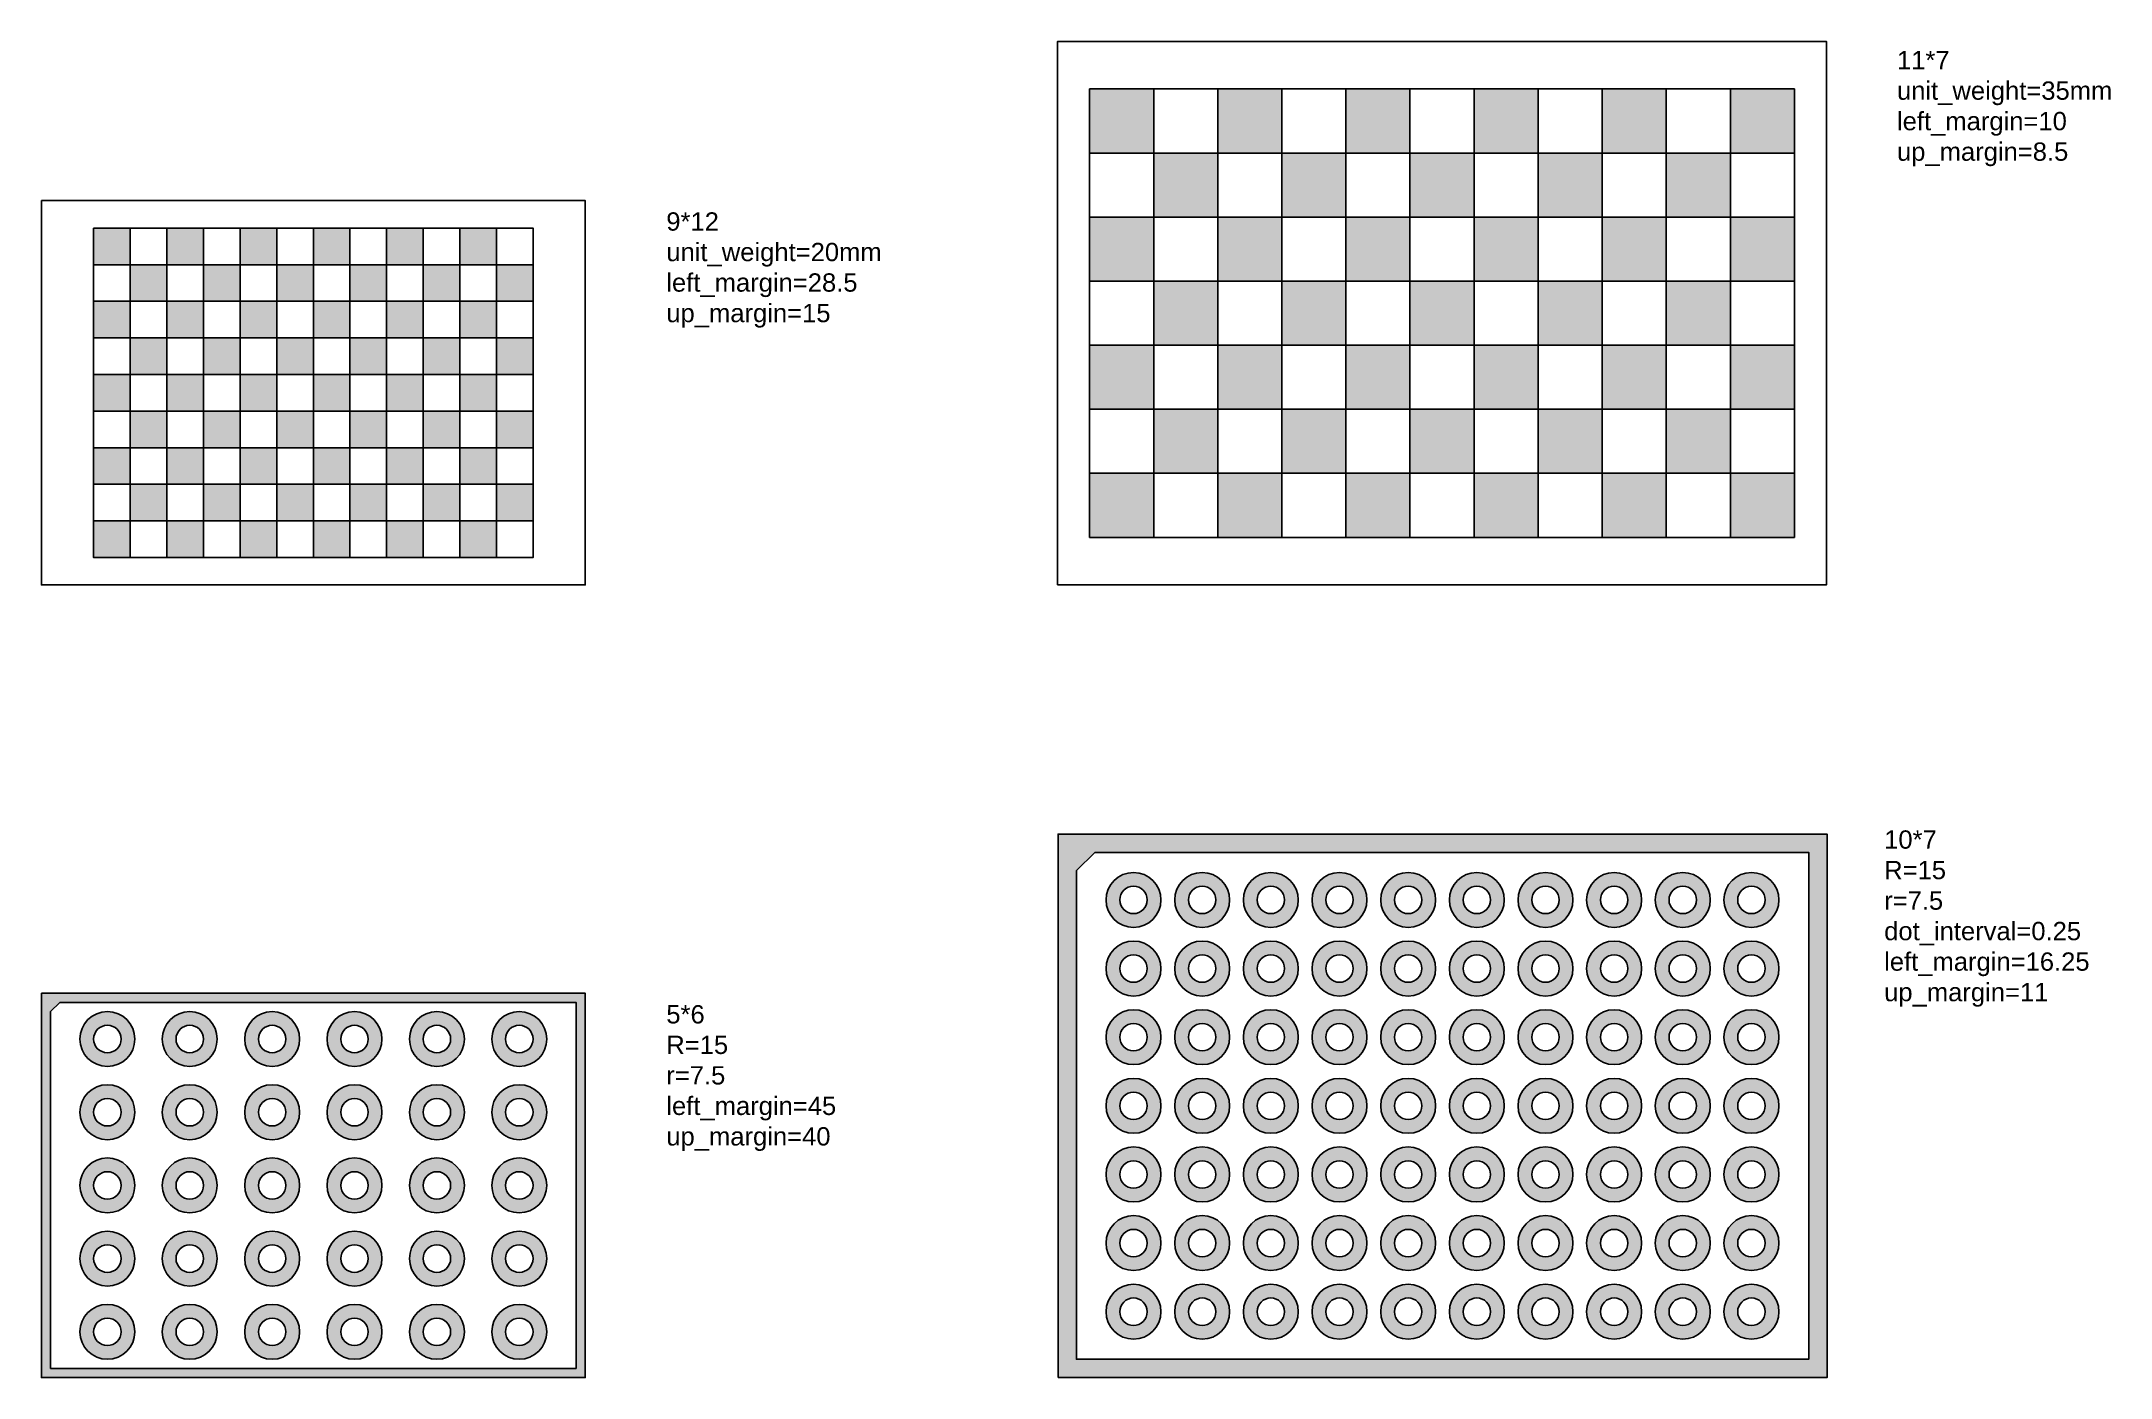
# Model space of a CAD drawing. Header units: millimetres. Extents: x 3331 to 4461, y 1170 to 1901.
import ezdxf

# ---------------------------------------------------------------- set-up
doc = ezdxf.new("R2010")
doc.units = ezdxf.units.MM
doc.layers.add('粗实线', color=7, linetype='Continuous', lineweight=50)
doc.styles.get("Standard").update_dxf_attribs({"font": 'arial.ttf'})

# ---------------------------------------------------------------- blocks, each defined once
blk = doc.blocks.new('*U2')
blk.add_lwpolyline([(-10, 10), (10, 10), (10, -10), (-10, -10)], close=True)
blk = doc.blocks.new('*U3')
at = {"color": 0, "linetype": 'ByBlock', "lineweight": -2, "transparency": 16777216}
for p in [(0, 160), (20, 160), (40, 160), (60, 160), (80, 160), (100, 160), (120, 160), (140, 160), (160, 160), (180, 160), (200, 160), (220, 160), (0, 140), (20, 140), (40, 140), (60, 140), (80, 140), (100, 140), (120, 140), (140, 140), (160, 140), (180, 140), (200, 140), (220, 140), (0, 120), (20, 120), (40, 120), (60, 120), (80, 120), (100, 120), (120, 120), (140, 120), (160, 120), (180, 120), (200, 120), (220, 120), (0, 100), (20, 100), (40, 100), (60, 100), (80, 100), (100, 100), (120, 100), (140, 100), (160, 100), (180, 100), (200, 100), (220, 100), (0, 80), (20, 80), (40, 80), (60, 80), (80, 80), (100, 80), (120, 80), (140, 80), (160, 80), (180, 80), (200, 80), (220, 80), (0, 60), (20, 60), (40, 60), (60, 60), (80, 60), (100, 60), (120, 60), (140, 60), (160, 60), (180, 60), (200, 60), (220, 60), (0, 40), (20, 40), (40, 40), (60, 40), (80, 40), (100, 40), (120, 40), (140, 40), (160, 40), (180, 40), (200, 40), (220, 40), (0, 20), (20, 20), (40, 20), (60, 20), (80, 20), (100, 20), (120, 20), (140, 20), (160, 20), (180, 20), (200, 20), (220, 20), (0, 0), (20, 0), (40, 0), (60, 0), (80, 0), (100, 0), (120, 0), (140, 0), (160, 0), (180, 0), (200, 0), (220, 0)]:
    blk.add_blockref('*U2', p, dxfattribs=at)
blk = doc.blocks.new('*U4')
for radius in [15, 7.5]:
    blk.add_circle((0, 0), radius)
blk = doc.blocks.new('*U5')
at = {"color": 0, "linetype": 'ByBlock', "lineweight": -2, "transparency": 16777216}
for p in [(0, 0), (45, 0), (90, 0), (135, 0), (180, 0), (225, 0), (0, -40), (45, -40), (90, -40), (135, -40), (180, -40), (225, -40), (0, -80), (45, -80), (90, -80), (135, -80), (180, -80), (225, -80), (0, -120), (45, -120), (90, -120), (135, -120), (180, -120), (225, -120), (0, -160), (45, -160), (90, -160), (135, -160), (180, -160), (225, -160)]:
    blk.add_blockref('*U4', p, dxfattribs=at)
blk = doc.blocks.new('*U25')
for radius in [15, 7.5]:
    blk.add_circle((0, 0), radius)
blk = doc.blocks.new('*U26')
at = {"color": 0, "linetype": 'ByBlock', "lineweight": -2, "transparency": 16777216}
for p in [(0, 0), (37.5, 0), (75, 0), (112.5, 0), (150, 0), (187.5, 0), (225, 0), (262.5, 0), (300, 0), (337.5, 0), (0, -37.5), (37.5, -37.5), (75, -37.5), (112.5, -37.5), (150, -37.5), (187.5, -37.5), (225, -37.5), (262.5, -37.5), (300, -37.5), (337.5, -37.5), (0, -75), (37.5, -75), (75, -75), (112.5, -75), (150, -75), (187.5, -75), (225, -75), (262.5, -75), (300, -75), (337.5, -75), (0, -112.5), (37.5, -112.5), (75, -112.5), (112.5, -112.5), (150, -112.5), (187.5, -112.5), (225, -112.5), (262.5, -112.5), (300, -112.5), (337.5, -112.5), (0, -150), (37.5, -150), (75, -150), (112.5, -150), (150, -150), (187.5, -150), (225, -150), (262.5, -150), (300, -150), (337.5, -150), (0, -187.5), (37.5, -187.5), (75, -187.5), (112.5, -187.5), (150, -187.5), (187.5, -187.5), (225, -187.5), (262.5, -187.5), (300, -187.5), (337.5, -187.5), (0, -225), (37.5, -225), (75, -225), (112.5, -225), (150, -225), (187.5, -225), (225, -225), (262.5, -225), (300, -225), (337.5, -225)]:
    blk.add_blockref('*U25', p, dxfattribs=at)
blk = doc.blocks.new('*U36')
blk.add_lwpolyline([(-17.5, 17.5), (17.5, 17.5), (17.5, -17.5), (-17.5, -17.5)], close=True)
blk = doc.blocks.new('*U37')
at = {"color": 0, "linetype": 'ByBlock', "lineweight": -2, "transparency": 16777216}
for p in [(0, 210), (35, 210), (70, 210), (105, 210), (140, 210), (175, 210), (210, 210), (245, 210), (280, 210), (315, 210), (350, 210), (0, 175), (35, 175), (70, 175), (105, 175), (140, 175), (175, 175), (210, 175), (245, 175), (280, 175), (315, 175), (350, 175), (0, 140), (35, 140), (70, 140), (105, 140), (140, 140), (175, 140), (210, 140), (245, 140), (280, 140), (315, 140), (350, 140), (0, 105), (35, 105), (70, 105), (105, 105), (140, 105), (175, 105), (210, 105), (245, 105), (280, 105), (315, 105), (350, 105), (0, 70), (35, 70), (70, 70), (105, 70), (140, 70), (175, 70), (210, 70), (245, 70), (280, 70), (315, 70), (350, 70), (0, 35), (35, 35), (70, 35), (105, 35), (140, 35), (175, 35), (210, 35), (245, 35), (280, 35), (315, 35), (350, 35), (0, 0), (35, 0), (70, 0), (105, 0), (140, 0), (175, 0), (210, 0), (245, 0), (280, 0), (315, 0), (350, 0)]:
    blk.add_blockref('*U36', p, dxfattribs=at)

msp = doc.modelspace()

# ---------------------------------------------------------------- hatches: boundary and pattern name
h = msp.add_hatch(color=256)
h.dxf.hatch_style = 1
h.paths.add_polyline_path([(3938.5, 1874.5), (3903.5, 1874.5), (3903.5, 1839.5), (3938.5, 1839.5)])
h.paths.add_polyline_path([(3938.5, 1804.5), (3903.5, 1804.5), (3903.5, 1769.5), (3938.5, 1769.5)])
h.paths.add_polyline_path([(3938.5, 1734.5), (3903.5, 1734.5), (3903.5, 1699.5), (3938.5, 1699.5)])
h.paths.add_polyline_path([(3938.5, 1664.5), (3903.5, 1664.5), (3903.5, 1629.5), (3938.5, 1629.5)])
h.paths.add_polyline_path([(3973.5, 1699.5), (3938.5, 1699.5), (3938.5, 1664.5), (3973.5, 1664.5)])
h.paths.add_polyline_path([(3973.5, 1769.5), (3938.5, 1769.5), (3938.5, 1734.5), (3973.5, 1734.5)])
h.paths.add_polyline_path([(3973.5, 1839.5), (3938.5, 1839.5), (3938.5, 1804.5), (3973.5, 1804.5)])
h.paths.add_polyline_path([(4008.5, 1874.5), (3973.5, 1874.5), (3973.5, 1839.5), (4008.5, 1839.5)])
h.paths.add_polyline_path([(4008.5, 1804.5), (3973.5, 1804.5), (3973.5, 1769.5), (4008.5, 1769.5)])
h.paths.add_polyline_path([(4008.5, 1734.5), (3973.5, 1734.5), (3973.5, 1699.5), (4008.5, 1699.5)])
h.paths.add_polyline_path([(4008.5, 1664.5), (3973.5, 1664.5), (3973.5, 1629.5), (4008.5, 1629.5)])
h.paths.add_polyline_path([(4043.5, 1699.5), (4008.5, 1699.5), (4008.5, 1664.5), (4043.5, 1664.5)])
h.paths.add_polyline_path([(4043.5, 1769.5), (4008.5, 1769.5), (4008.5, 1734.5), (4043.5, 1734.5)])
h.paths.add_polyline_path([(4043.5, 1839.5), (4008.5, 1839.5), (4008.5, 1804.5), (4043.5, 1804.5)])
h.paths.add_polyline_path([(4078.5, 1874.5), (4043.5, 1874.5), (4043.5, 1839.5), (4078.5, 1839.5)])
h.paths.add_polyline_path([(4078.5, 1804.5), (4043.5, 1804.5), (4043.5, 1769.5), (4078.5, 1769.5)])
h.paths.add_polyline_path([(4078.5, 1734.5), (4043.5, 1734.5), (4043.5, 1699.5), (4078.5, 1699.5)])
h.paths.add_polyline_path([(4078.5, 1664.5), (4043.5, 1664.5), (4043.5, 1629.5), (4078.5, 1629.5)])
h.paths.add_polyline_path([(4113.5, 1699.5), (4078.5, 1699.5), (4078.5, 1664.5), (4113.5, 1664.5)])
h.paths.add_polyline_path([(4113.5, 1769.5), (4078.5, 1769.5), (4078.5, 1734.5), (4113.5, 1734.5)])
h.paths.add_polyline_path([(4113.5, 1839.5), (4078.5, 1839.5), (4078.5, 1804.5), (4113.5, 1804.5)])
h.paths.add_polyline_path([(4148.5, 1874.5), (4113.5, 1874.5), (4113.5, 1839.5), (4148.5, 1839.5)])
h.paths.add_polyline_path([(4148.5, 1804.5), (4113.5, 1804.5), (4113.5, 1769.5), (4148.5, 1769.5)])
h.paths.add_polyline_path([(4148.5, 1734.5), (4113.5, 1734.5), (4113.5, 1699.5), (4148.5, 1699.5)])
h.paths.add_polyline_path([(4148.5, 1664.5), (4113.5, 1664.5), (4113.5, 1629.5), (4148.5, 1629.5)])
h.paths.add_polyline_path([(4183.5, 1699.5), (4148.5, 1699.5), (4148.5, 1664.5), (4183.5, 1664.5)])
h.paths.add_polyline_path([(4183.5, 1769.5), (4148.5, 1769.5), (4148.5, 1734.5), (4183.5, 1734.5)])
h.paths.add_polyline_path([(4183.5, 1839.5), (4148.5, 1839.5), (4148.5, 1804.5), (4183.5, 1804.5)])
h.paths.add_polyline_path([(4218.5, 1874.5), (4183.5, 1874.5), (4183.5, 1839.5), (4218.5, 1839.5)])
h.paths.add_polyline_path([(4218.5, 1804.5), (4183.5, 1804.5), (4183.5, 1769.5), (4218.5, 1769.5)])
h.paths.add_polyline_path([(4218.5, 1734.5), (4183.5, 1734.5), (4183.5, 1699.5), (4218.5, 1699.5)])
h.paths.add_polyline_path([(4218.5, 1664.5), (4183.5, 1664.5), (4183.5, 1629.5), (4218.5, 1629.5)])
h.paths.add_polyline_path([(4253.5, 1699.5), (4218.5, 1699.5), (4218.5, 1664.5), (4253.5, 1664.5)])
h.paths.add_polyline_path([(4253.5, 1769.5), (4218.5, 1769.5), (4218.5, 1734.5), (4253.5, 1734.5)])
h.paths.add_polyline_path([(4253.5, 1839.5), (4218.5, 1839.5), (4218.5, 1804.5), (4253.5, 1804.5)])
h.paths.add_polyline_path([(4288.5, 1874.5), (4253.5, 1874.5), (4253.5, 1839.5), (4288.5, 1839.5)])
h.paths.add_polyline_path([(4288.5, 1804.5), (4253.5, 1804.5), (4253.5, 1769.5), (4288.5, 1769.5)])
h.paths.add_polyline_path([(4288.5, 1734.5), (4253.5, 1734.5), (4253.5, 1699.5), (4288.5, 1699.5)])
h.paths.add_polyline_path([(4288.5, 1664.5), (4253.5, 1664.5), (4253.5, 1629.5), (4288.5, 1629.5)])
h = msp.add_hatch(color=256)
h.dxf.hatch_style = 1
h.paths.add_polyline_path([(3379.5, 1798.5), (3359.5, 1798.5), (3359.5, 1778.5), (3379.5, 1778.5)])
h.paths.add_polyline_path([(3419.5, 1798.5), (3399.5, 1798.5), (3399.5, 1778.5), (3419.5, 1778.5)])
h.paths.add_polyline_path([(3459.5, 1798.5), (3439.5, 1798.5), (3439.5, 1778.5), (3459.5, 1778.5)])
h.paths.add_polyline_path([(3499.5, 1798.5), (3479.5, 1798.5), (3479.5, 1778.5), (3499.5, 1778.5)])
h.paths.add_polyline_path([(3539.5, 1798.5), (3519.5, 1798.5), (3519.5, 1778.5), (3539.5, 1778.5)])
h.paths.add_polyline_path([(3579.5, 1798.5), (3559.5, 1798.5), (3559.5, 1778.5), (3579.5, 1778.5)])
h.paths.add_polyline_path([(3399.5, 1778.5), (3379.5, 1778.5), (3379.5, 1758.5), (3399.5, 1758.5)])
h.paths.add_polyline_path([(3439.5, 1778.5), (3419.5, 1778.5), (3419.5, 1758.5), (3439.5, 1758.5)])
h.paths.add_polyline_path([(3479.5, 1778.5), (3459.5, 1778.5), (3459.5, 1758.5), (3479.5, 1758.5)])
h.paths.add_polyline_path([(3519.5, 1778.5), (3499.5, 1778.5), (3499.5, 1758.5), (3519.5, 1758.5)])
h.paths.add_polyline_path([(3559.5, 1778.5), (3539.5, 1778.5), (3539.5, 1758.5), (3559.5, 1758.5)])
h.paths.add_polyline_path([(3599.5, 1778.5), (3579.5, 1778.5), (3579.5, 1758.5), (3599.5, 1758.5)])
h.paths.add_polyline_path([(3379.5, 1758.5), (3359.5, 1758.5), (3359.5, 1738.5), (3379.5, 1738.5)])
h.paths.add_polyline_path([(3419.5, 1758.5), (3399.5, 1758.5), (3399.5, 1738.5), (3419.5, 1738.5)])
h.paths.add_polyline_path([(3459.5, 1758.5), (3439.5, 1758.5), (3439.5, 1738.5), (3459.5, 1738.5)])
h.paths.add_polyline_path([(3499.5, 1758.5), (3479.5, 1758.5), (3479.5, 1738.5), (3499.5, 1738.5)])
h.paths.add_polyline_path([(3539.5, 1758.5), (3519.5, 1758.5), (3519.5, 1738.5), (3539.5, 1738.5)])
h.paths.add_polyline_path([(3579.5, 1758.5), (3559.5, 1758.5), (3559.5, 1738.5), (3579.5, 1738.5)])
h.paths.add_polyline_path([(3399.5, 1738.5), (3379.5, 1738.5), (3379.5, 1718.5), (3399.5, 1718.5)])
h.paths.add_polyline_path([(3439.5, 1738.5), (3419.5, 1738.5), (3419.5, 1718.5), (3439.5, 1718.5)])
h.paths.add_polyline_path([(3479.5, 1738.5), (3459.5, 1738.5), (3459.5, 1718.5), (3479.5, 1718.5)])
h.paths.add_polyline_path([(3519.5, 1738.5), (3499.5, 1738.5), (3499.5, 1718.5), (3519.5, 1718.5)])
h.paths.add_polyline_path([(3559.5, 1738.5), (3539.5, 1738.5), (3539.5, 1718.5), (3559.5, 1718.5)])
h.paths.add_polyline_path([(3599.5, 1738.5), (3579.5, 1738.5), (3579.5, 1718.5), (3599.5, 1718.5)])
h.paths.add_polyline_path([(3379.5, 1718.5), (3359.5, 1718.5), (3359.5, 1698.5), (3379.5, 1698.5)])
h.paths.add_polyline_path([(3419.5, 1718.5), (3399.5, 1718.5), (3399.5, 1698.5), (3419.5, 1698.5)])
h.paths.add_polyline_path([(3459.5, 1718.5), (3439.5, 1718.5), (3439.5, 1698.5), (3459.5, 1698.5)])
h.paths.add_polyline_path([(3499.5, 1718.5), (3479.5, 1718.5), (3479.5, 1698.5), (3499.5, 1698.5)])
h.paths.add_polyline_path([(3539.5, 1718.5), (3519.5, 1718.5), (3519.5, 1698.5), (3539.5, 1698.5)])
h.paths.add_polyline_path([(3579.5, 1718.5), (3559.5, 1718.5), (3559.5, 1698.5), (3579.5, 1698.5)])
h.paths.add_polyline_path([(3399.5, 1698.5), (3379.5, 1698.5), (3379.5, 1678.5), (3399.5, 1678.5)])
h.paths.add_polyline_path([(3439.5, 1698.5), (3419.5, 1698.5), (3419.5, 1678.5), (3439.5, 1678.5)])
h.paths.add_polyline_path([(3479.5, 1698.5), (3459.5, 1698.5), (3459.5, 1678.5), (3479.5, 1678.5)])
h.paths.add_polyline_path([(3519.5, 1698.5), (3499.5, 1698.5), (3499.5, 1678.5), (3519.5, 1678.5)])
h.paths.add_polyline_path([(3559.5, 1698.5), (3539.5, 1698.5), (3539.5, 1678.5), (3559.5, 1678.5)])
h.paths.add_polyline_path([(3599.5, 1698.5), (3579.5, 1698.5), (3579.5, 1678.5), (3599.5, 1678.5)])
h.paths.add_polyline_path([(3379.5, 1678.5), (3359.5, 1678.5), (3359.5, 1658.5), (3379.5, 1658.5)])
h.paths.add_polyline_path([(3419.5, 1678.5), (3399.5, 1678.5), (3399.5, 1658.5), (3419.5, 1658.5)])
h.paths.add_polyline_path([(3459.5, 1678.5), (3439.5, 1678.5), (3439.5, 1658.5), (3459.5, 1658.5)])
h.paths.add_polyline_path([(3499.5, 1678.5), (3479.5, 1678.5), (3479.5, 1658.5), (3499.5, 1658.5)])
h.paths.add_polyline_path([(3539.5, 1678.5), (3519.5, 1678.5), (3519.5, 1658.5), (3539.5, 1658.5)])
h.paths.add_polyline_path([(3579.5, 1678.5), (3559.5, 1678.5), (3559.5, 1658.5), (3579.5, 1658.5)])
h.paths.add_polyline_path([(3399.5, 1658.5), (3379.5, 1658.5), (3379.5, 1638.5), (3399.5, 1638.5)])
h.paths.add_polyline_path([(3439.5, 1658.5), (3419.5, 1658.5), (3419.5, 1638.5), (3439.5, 1638.5)])
h.paths.add_polyline_path([(3479.5, 1658.5), (3459.5, 1658.5), (3459.5, 1638.5), (3479.5, 1638.5)])
h.paths.add_polyline_path([(3519.5, 1658.5), (3499.5, 1658.5), (3499.5, 1638.5), (3519.5, 1638.5)])
h.paths.add_polyline_path([(3559.5, 1658.5), (3539.5, 1658.5), (3539.5, 1638.5), (3559.5, 1638.5)])
h.paths.add_polyline_path([(3599.5, 1658.5), (3579.5, 1658.5), (3579.5, 1638.5), (3599.5, 1638.5)])
h.paths.add_polyline_path([(3379.5, 1638.5), (3359.5, 1638.5), (3359.5, 1618.5), (3379.5, 1618.5)])
h.paths.add_polyline_path([(3419.5, 1638.5), (3399.5, 1638.5), (3399.5, 1618.5), (3419.5, 1618.5)])
h.paths.add_polyline_path([(3459.5, 1638.5), (3439.5, 1638.5), (3439.5, 1618.5), (3459.5, 1618.5)])
h.paths.add_polyline_path([(3499.5, 1638.5), (3479.5, 1638.5), (3479.5, 1618.5), (3499.5, 1618.5)])
h.paths.add_polyline_path([(3539.5, 1638.5), (3519.5, 1638.5), (3519.5, 1618.5), (3539.5, 1618.5)])
h.paths.add_polyline_path([(3579.5, 1638.5), (3559.5, 1638.5), (3559.5, 1618.5), (3579.5, 1618.5)])
h = msp.add_hatch(color=256)
h.dxf.hatch_style = 1
h.paths.add_polyline_path([(4306.3, 1467.4), (3886.3, 1467.4), (3886.3, 1170.4), (4306.3, 1170.4)])
h.paths.add_polyline_path([(3906.3, 1457.4), (4296.3, 1457.4), (4296.3, 1180.4), (3896.3, 1180.4), (3896.3, 1447.4)], flags=16)
h = msp.add_hatch(color=256)
h.dxf.hatch_style = 1
h.paths.add_polyline_path([(3912.5, 1431.4, 1), (3942.5, 1431.4, 1)])
h.paths.add_polyline_path([(3935, 1431.4, -1), (3920, 1431.4, -1)], flags=16)
h.paths.add_polyline_path([(3950, 1431.4, 1), (3980, 1431.4, 1)])
h.paths.add_polyline_path([(3972.5, 1431.4, -1), (3957.5, 1431.4, -1)], flags=16)
h.paths.add_polyline_path([(3987.5, 1431.4, 1), (4017.5, 1431.4, 1)])
h.paths.add_polyline_path([(4010, 1431.4, -1), (3995, 1431.4, -1)], flags=16)
h.paths.add_polyline_path([(4025, 1431.4, 1), (4055, 1431.4, 1)])
h.paths.add_polyline_path([(4047.5, 1431.4, -1), (4032.5, 1431.4, -1)], flags=16)
h.paths.add_polyline_path([(4062.5, 1431.4, 1), (4092.5, 1431.4, 1)])
h.paths.add_polyline_path([(4085, 1431.4, -1), (4070, 1431.4, -1)], flags=16)
h.paths.add_polyline_path([(4100, 1431.4, 1), (4130, 1431.4, 1)])
h.paths.add_polyline_path([(4122.5, 1431.4, -1), (4107.5, 1431.4, -1)], flags=16)
h.paths.add_polyline_path([(4137.5, 1431.4, 1), (4167.5, 1431.4, 1)])
h.paths.add_polyline_path([(4160, 1431.4, -1), (4145, 1431.4, -1)], flags=16)
h.paths.add_polyline_path([(4175, 1431.4, 1), (4205, 1431.4, 1)])
h.paths.add_polyline_path([(4197.5, 1431.4, -1), (4182.5, 1431.4, -1)], flags=16)
h.paths.add_polyline_path([(4212.5, 1431.4, 1), (4242.5, 1431.4, 1)])
h.paths.add_polyline_path([(4235, 1431.4, -1), (4220, 1431.4, -1)], flags=16)
h.paths.add_polyline_path([(4250, 1431.4, 1), (4280, 1431.4, 1)])
h.paths.add_polyline_path([(4272.5, 1431.4, -1), (4257.5, 1431.4, -1)], flags=16)
h.paths.add_polyline_path([(4250, 1393.9, 1), (4280, 1393.9, 1)])
h.paths.add_polyline_path([(4272.5, 1393.9, -1), (4257.5, 1393.9, -1)], flags=16)
h.paths.add_polyline_path([(4212.5, 1393.9, 1), (4242.5, 1393.9, 1)])
h.paths.add_polyline_path([(4235, 1393.9, -1), (4220, 1393.9, -1)], flags=16)
h.paths.add_polyline_path([(4175, 1393.9, 1), (4205, 1393.9, 1)])
h.paths.add_polyline_path([(4197.5, 1393.9, -1), (4182.5, 1393.9, -1)], flags=16)
h.paths.add_polyline_path([(4137.5, 1393.9, 1), (4167.5, 1393.9, 1)])
h.paths.add_polyline_path([(4160, 1393.9, -1), (4145, 1393.9, -1)], flags=16)
h.paths.add_polyline_path([(4100, 1393.9, 1), (4130, 1393.9, 1)])
h.paths.add_polyline_path([(4122.5, 1393.9, -1), (4107.5, 1393.9, -1)], flags=16)
h.paths.add_polyline_path([(4062.5, 1393.9, 1), (4092.5, 1393.9, 1)])
h.paths.add_polyline_path([(4085, 1393.9, -1), (4070, 1393.9, -1)], flags=16)
h.paths.add_polyline_path([(4025, 1393.9, 1), (4055, 1393.9, 1)])
h.paths.add_polyline_path([(4047.5, 1393.9, -1), (4032.5, 1393.9, -1)], flags=16)
h.paths.add_polyline_path([(3987.5, 1393.9, 1), (4017.5, 1393.9, 1)])
h.paths.add_polyline_path([(4010, 1393.9, -1), (3995, 1393.9, -1)], flags=16)
h.paths.add_polyline_path([(3950, 1393.9, 1), (3980, 1393.9, 1)])
h.paths.add_polyline_path([(3972.5, 1393.9, -1), (3957.5, 1393.9, -1)], flags=16)
h.paths.add_polyline_path([(3912.5, 1393.9, 1), (3942.5, 1393.9, 1)])
h.paths.add_polyline_path([(3935, 1393.9, -1), (3920, 1393.9, -1)], flags=16)
h.paths.add_polyline_path([(3912.5, 1356.4, 1), (3942.5, 1356.4, 1)])
h.paths.add_polyline_path([(3920, 1356.4, -1), (3935, 1356.4, -1)], flags=16)
h.paths.add_polyline_path([(3950, 1356.4, 1), (3980, 1356.4, 1)])
h.paths.add_polyline_path([(3972.5, 1356.4, -1), (3957.5, 1356.4, -1)], flags=16)
h.paths.add_polyline_path([(3987.5, 1356.4, 1), (4017.5, 1356.4, 1)])
h.paths.add_polyline_path([(4010, 1356.4, -1), (3995, 1356.4, -1)], flags=16)
h.paths.add_polyline_path([(4025, 1356.4, 1), (4055, 1356.4, 1)])
h.paths.add_polyline_path([(4047.5, 1356.4, -1), (4032.5, 1356.4, -1)], flags=16)
h.paths.add_polyline_path([(4062.5, 1356.4, 1), (4092.5, 1356.4, 1)])
h.paths.add_polyline_path([(4085, 1356.4, -1), (4070, 1356.4, -1)], flags=16)
h.paths.add_polyline_path([(4100, 1356.4, 1), (4130, 1356.4, 1)])
h.paths.add_polyline_path([(4122.5, 1356.4, -1), (4107.5, 1356.4, -1)], flags=16)
h.paths.add_polyline_path([(4137.5, 1356.4, 1), (4167.5, 1356.4, 1)])
h.paths.add_polyline_path([(4160, 1356.4, -1), (4145, 1356.4, -1)], flags=16)
h.paths.add_polyline_path([(4175, 1356.4, 1), (4205, 1356.4, 1)])
h.paths.add_polyline_path([(4197.5, 1356.4, -1), (4182.5, 1356.4, -1)], flags=16)
h.paths.add_polyline_path([(4212.5, 1356.4, 1), (4242.5, 1356.4, 1)])
h.paths.add_polyline_path([(4235, 1356.4, -1), (4220, 1356.4, -1)], flags=16)
h.paths.add_polyline_path([(4250, 1356.4, 1), (4280, 1356.4, 1)])
h.paths.add_polyline_path([(4272.5, 1356.4, -1), (4257.5, 1356.4, -1)], flags=16)
h.paths.add_polyline_path([(4250, 1318.9, 1), (4280, 1318.9, 1)])
h.paths.add_polyline_path([(4272.5, 1318.9, -1), (4257.5, 1318.9, -1)], flags=16)
h.paths.add_polyline_path([(4250, 1281.4, 1), (4280, 1281.4, 1)])
h.paths.add_polyline_path([(4272.5, 1281.4, -1), (4257.5, 1281.4, -1)], flags=16)
h.paths.add_polyline_path([(4212.5, 1281.4, 1), (4242.5, 1281.4, 1)])
h.paths.add_polyline_path([(4235, 1281.4, -1), (4220, 1281.4, -1)], flags=16)
h.paths.add_polyline_path([(4137.5, 1281.4, 1), (4167.5, 1281.4, 1)])
h.paths.add_polyline_path([(4160, 1281.4, -1), (4145, 1281.4, -1)], flags=16)
h.paths.add_polyline_path([(4137.5, 1318.9, 1), (4167.5, 1318.9, 1)])
h.paths.add_polyline_path([(4160, 1318.9, -1), (4145, 1318.9, -1)], flags=16)
h.paths.add_polyline_path([(4175, 1318.9, 1), (4205, 1318.9, 1)])
h.paths.add_polyline_path([(4197.5, 1318.9, -1), (4182.5, 1318.9, -1)], flags=16)
h.paths.add_polyline_path([(4212.5, 1318.9, 1), (4242.5, 1318.9, 1)])
h.paths.add_polyline_path([(4235, 1318.9, -1), (4220, 1318.9, -1)], flags=16)
h.paths.add_polyline_path([(4175, 1281.4, 1), (4205, 1281.4, 1)])
h.paths.add_polyline_path([(4197.5, 1281.4, -1), (4182.5, 1281.4, -1)], flags=16)
h.paths.add_polyline_path([(4130, 1318.9, 1), (4100, 1318.9, 1)])
h.paths.add_polyline_path([(4107.5, 1318.9, -1), (4122.5, 1318.9, -1)], flags=16)
h.paths.add_polyline_path([(4100, 1281.4, 1), (4130, 1281.4, 1)])
h.paths.add_polyline_path([(4122.5, 1281.4, -1), (4107.5, 1281.4, -1)], flags=16)
h.paths.add_polyline_path([(4092.5, 1318.9, 1), (4062.5, 1318.9, 1)])
h.paths.add_polyline_path([(4070, 1318.9, -1), (4085, 1318.9, -1)], flags=16)
h.paths.add_polyline_path([(4055, 1318.9, 1), (4025, 1318.9, 1)])
h.paths.add_polyline_path([(4032.5, 1318.9, -1), (4047.5, 1318.9, -1)], flags=16)
h.paths.add_polyline_path([(4017.5, 1318.9, 1), (3987.5, 1318.9, 1)])
h.paths.add_polyline_path([(3995, 1318.9, -1), (4010, 1318.9, -1)], flags=16)
h.paths.add_polyline_path([(3980, 1318.9, 1), (3950, 1318.9, 1)])
h.paths.add_polyline_path([(3957.5, 1318.9, -1), (3972.5, 1318.9, -1)], flags=16)
h.paths.add_polyline_path([(3942.5, 1318.9, 1), (3912.5, 1318.9, 1)])
h.paths.add_polyline_path([(3920, 1318.9, -1), (3935, 1318.9, -1)], flags=16)
h.paths.add_polyline_path([(3912.5, 1281.4, 1), (3942.5, 1281.4, 1)])
h.paths.add_polyline_path([(3935, 1281.4, -1), (3920, 1281.4, -1)], flags=16)
h.paths.add_polyline_path([(3950, 1281.4, 1), (3980, 1281.4, 1)])
h.paths.add_polyline_path([(3972.5, 1281.4, -1), (3957.5, 1281.4, -1)], flags=16)
h.paths.add_polyline_path([(3987.5, 1281.4, 1), (4017.5, 1281.4, 1)])
h.paths.add_polyline_path([(4010, 1281.4, -1), (3995, 1281.4, -1)], flags=16)
h.paths.add_polyline_path([(4025, 1281.4, 1), (4055, 1281.4, 1)])
h.paths.add_polyline_path([(4047.5, 1281.4, -1), (4032.5, 1281.4, -1)], flags=16)
h.paths.add_polyline_path([(4062.5, 1281.4, 1), (4092.5, 1281.4, 1)])
h.paths.add_polyline_path([(4085, 1281.4, -1), (4070, 1281.4, -1)], flags=16)
h.paths.add_polyline_path([(4062.5, 1243.9, 1), (4092.5, 1243.9, 1)])
h.paths.add_polyline_path([(4085, 1243.9, -1), (4070, 1243.9, -1)], flags=16)
h.paths.add_polyline_path([(4100, 1243.9, 1), (4130, 1243.9, 1)])
h.paths.add_polyline_path([(4122.5, 1243.9, -1), (4107.5, 1243.9, -1)], flags=16)
h.paths.add_polyline_path([(4137.5, 1243.9, 1), (4167.5, 1243.9, 1)])
h.paths.add_polyline_path([(4160, 1243.9, -1), (4145, 1243.9, -1)], flags=16)
h.paths.add_polyline_path([(4175, 1243.9, 1), (4205, 1243.9, 1)])
h.paths.add_polyline_path([(4197.5, 1243.9, -1), (4182.5, 1243.9, -1)], flags=16)
h.paths.add_polyline_path([(4212.5, 1243.9, 1), (4242.5, 1243.9, 1)])
h.paths.add_polyline_path([(4235, 1243.9, -1), (4220, 1243.9, -1)], flags=16)
h.paths.add_polyline_path([(4250, 1243.9, 1), (4280, 1243.9, 1)])
h.paths.add_polyline_path([(4272.5, 1243.9, -1), (4257.5, 1243.9, -1)], flags=16)
h.paths.add_polyline_path([(4250, 1206.4, 1), (4280, 1206.4, 1)])
h.paths.add_polyline_path([(4272.5, 1206.4, -1), (4257.5, 1206.4, -1)], flags=16)
h.paths.add_polyline_path([(4212.5, 1206.4, 1), (4242.5, 1206.4, 1)])
h.paths.add_polyline_path([(4235, 1206.4, -1), (4220, 1206.4, -1)], flags=16)
h.paths.add_polyline_path([(4175, 1206.4, 1), (4205, 1206.4, 1)])
h.paths.add_polyline_path([(4197.5, 1206.4, -1), (4182.5, 1206.4, -1)], flags=16)
h.paths.add_polyline_path([(4137.5, 1206.4, 1), (4167.5, 1206.4, 1)])
h.paths.add_polyline_path([(4160, 1206.4, -1), (4145, 1206.4, -1)], flags=16)
h.paths.add_polyline_path([(4100, 1206.4, 1), (4130, 1206.4, 1)])
h.paths.add_polyline_path([(4122.5, 1206.4, -1), (4107.5, 1206.4, -1)], flags=16)
h.paths.add_polyline_path([(4062.5, 1206.4, 1), (4092.5, 1206.4, 1)])
h.paths.add_polyline_path([(4085, 1206.4, -1), (4070, 1206.4, -1)], flags=16)
h.paths.add_polyline_path([(4025, 1206.4, 1), (4055, 1206.4, 1)])
h.paths.add_polyline_path([(4047.5, 1206.4, -1), (4032.5, 1206.4, -1)], flags=16)
h.paths.add_polyline_path([(4055, 1243.9, 1), (4025, 1243.9, 1)])
h.paths.add_polyline_path([(4032.5, 1243.9, -1), (4047.5, 1243.9, -1)], flags=16)
h.paths.add_polyline_path([(4017.5, 1243.9, 1), (3987.5, 1243.9, 1)])
h.paths.add_polyline_path([(3995, 1243.9, -1), (4010, 1243.9, -1)], flags=16)
h.paths.add_polyline_path([(3987.5, 1206.4, 1), (4017.5, 1206.4, 1)])
h.paths.add_polyline_path([(4010, 1206.4, -1), (3995, 1206.4, -1)], flags=16)
h.paths.add_polyline_path([(3950, 1206.4, 1), (3980, 1206.4, 1)])
h.paths.add_polyline_path([(3972.5, 1206.4, -1), (3957.5, 1206.4, -1)], flags=16)
h.paths.add_polyline_path([(3980, 1243.9, 1), (3950, 1243.9, 1)])
h.paths.add_polyline_path([(3957.5, 1243.9, -1), (3972.5, 1243.9, -1)], flags=16)
h.paths.add_polyline_path([(3942.5, 1243.9, 1), (3912.5, 1243.9, 1)])
h.paths.add_polyline_path([(3920, 1243.9, -1), (3935, 1243.9, -1)], flags=16)
h.paths.add_polyline_path([(3912.5, 1206.4, 1), (3942.5, 1206.4, 1)])
h.paths.add_polyline_path([(3935, 1206.4, -1), (3920, 1206.4, -1)], flags=16)
h = msp.add_hatch(color=256)
h.dxf.hatch_style = 1
h.paths.add_polyline_path([(3628, 1380.4), (3331, 1380.4), (3331, 1170.4), (3628, 1170.4)])
h.paths.add_polyline_path([(3341, 1375.4), (3623, 1375.4), (3623, 1175.4), (3336, 1175.4), (3336, 1370.4)], flags=16)
h = msp.add_hatch(color=256)
h.dxf.hatch_style = 1
h.paths.add_polyline_path([(3352, 1355.4, 1), (3382, 1355.4, 1)])
h.paths.add_polyline_path([(3374.5, 1355.4, -1), (3359.5, 1355.4, -1)], flags=16)
h.paths.add_polyline_path([(3397, 1355.4, 1), (3427, 1355.4, 1)])
h.paths.add_polyline_path([(3419.5, 1355.4, -1), (3404.5, 1355.4, -1)], flags=16)
h.paths.add_polyline_path([(3352, 1315.4, 1), (3382, 1315.4, 1)])
h.paths.add_polyline_path([(3374.5, 1315.4, -1), (3359.5, 1315.4, -1)], flags=16)
h.paths.add_polyline_path([(3442, 1355.4, 1), (3472, 1355.4, 1)])
h.paths.add_polyline_path([(3464.5, 1355.4, -1), (3449.5, 1355.4, -1)], flags=16)
h.paths.add_polyline_path([(3487, 1355.4, 1), (3517, 1355.4, 1)])
h.paths.add_polyline_path([(3509.5, 1355.4, -1), (3494.5, 1355.4, -1)], flags=16)
h.paths.add_polyline_path([(3532, 1355.4, 1), (3562, 1355.4, 1)])
h.paths.add_polyline_path([(3554.5, 1355.4, -1), (3539.5, 1355.4, -1)], flags=16)
h.paths.add_polyline_path([(3577, 1355.4, 1), (3607, 1355.4, 1)])
h.paths.add_polyline_path([(3599.5, 1355.4, -1), (3584.5, 1355.4, -1)], flags=16)
h.paths.add_polyline_path([(3577, 1315.4, 1), (3607, 1315.4, 1)])
h.paths.add_polyline_path([(3599.5, 1315.4, -1), (3584.5, 1315.4, -1)], flags=16)
h.paths.add_polyline_path([(3532, 1315.4, 1), (3562, 1315.4, 1)])
h.paths.add_polyline_path([(3554.5, 1315.4, -1), (3539.5, 1315.4, -1)], flags=16)
h.paths.add_polyline_path([(3487, 1315.4, 1), (3517, 1315.4, 1)])
h.paths.add_polyline_path([(3509.5, 1315.4, -1), (3494.5, 1315.4, -1)], flags=16)
h.paths.add_polyline_path([(3442, 1315.4, 1), (3472, 1315.4, 1)])
h.paths.add_polyline_path([(3464.5, 1315.4, -1), (3449.5, 1315.4, -1)], flags=16)
h.paths.add_polyline_path([(3397, 1315.4, 1), (3427, 1315.4, 1)])
h.paths.add_polyline_path([(3419.5, 1315.4, -1), (3404.5, 1315.4, -1)], flags=16)
h.paths.add_polyline_path([(3397, 1275.4, 1), (3427, 1275.4, 1)])
h.paths.add_polyline_path([(3419.5, 1275.4, -1), (3404.5, 1275.4, -1)], flags=16)
h.paths.add_polyline_path([(3352, 1275.4, 1), (3382, 1275.4, 1)])
h.paths.add_polyline_path([(3374.5, 1275.4, -1), (3359.5, 1275.4, -1)], flags=16)
h.paths.add_polyline_path([(3352, 1235.4, 1), (3382, 1235.4, 1)])
h.paths.add_polyline_path([(3374.5, 1235.4, -1), (3359.5, 1235.4, -1)], flags=16)
h.paths.add_polyline_path([(3397, 1235.4, 1), (3427, 1235.4, 1)])
h.paths.add_polyline_path([(3419.5, 1235.4, -1), (3404.5, 1235.4, -1)], flags=16)
h.paths.add_polyline_path([(3442, 1275.4, 1), (3472, 1275.4, 1)])
h.paths.add_polyline_path([(3464.5, 1275.4, -1), (3449.5, 1275.4, -1)], flags=16)
h.paths.add_polyline_path([(3487, 1275.4, 1), (3517, 1275.4, 1)])
h.paths.add_polyline_path([(3509.5, 1275.4, -1), (3494.5, 1275.4, -1)], flags=16)
h.paths.add_polyline_path([(3532, 1275.4, 1), (3562, 1275.4, 1)])
h.paths.add_polyline_path([(3554.5, 1275.4, -1), (3539.5, 1275.4, -1)], flags=16)
h.paths.add_polyline_path([(3577, 1275.4, 1), (3607, 1275.4, 1)])
h.paths.add_polyline_path([(3599.5, 1275.4, -1), (3584.5, 1275.4, -1)], flags=16)
h.paths.add_polyline_path([(3577, 1235.4, 1), (3607, 1235.4, 1)])
h.paths.add_polyline_path([(3599.5, 1235.4, -1), (3584.5, 1235.4, -1)], flags=16)
h.paths.add_polyline_path([(3532, 1235.4, 1), (3562, 1235.4, 1)])
h.paths.add_polyline_path([(3554.5, 1235.4, -1), (3539.5, 1235.4, -1)], flags=16)
h.paths.add_polyline_path([(3487, 1235.4, 1), (3517, 1235.4, 1)])
h.paths.add_polyline_path([(3509.5, 1235.4, -1), (3494.5, 1235.4, -1)], flags=16)
h.paths.add_polyline_path([(3442, 1235.4, 1), (3472, 1235.4, 1)])
h.paths.add_polyline_path([(3464.5, 1235.4, -1), (3449.5, 1235.4, -1)], flags=16)
h.paths.add_polyline_path([(3442, 1195.4, 1), (3472, 1195.4, 1)])
h.paths.add_polyline_path([(3464.5, 1195.4, -1), (3449.5, 1195.4, -1)], flags=16)
h.paths.add_polyline_path([(3397, 1195.4, 1), (3427, 1195.4, 1)])
h.paths.add_polyline_path([(3419.5, 1195.4, -1), (3404.5, 1195.4, -1)], flags=16)
h.paths.add_polyline_path([(3352, 1195.4, 1), (3382, 1195.4, 1)])
h.paths.add_polyline_path([(3374.5, 1195.4, -1), (3359.5, 1195.4, -1)], flags=16)
h.paths.add_polyline_path([(3487, 1195.4, 1), (3517, 1195.4, 1)])
h.paths.add_polyline_path([(3509.5, 1195.4, -1), (3494.5, 1195.4, -1)], flags=16)
h.paths.add_polyline_path([(3532, 1195.4, 1), (3562, 1195.4, 1)])
h.paths.add_polyline_path([(3554.5, 1195.4, -1), (3539.5, 1195.4, -1)], flags=16)
h.paths.add_polyline_path([(3577, 1195.4, 1), (3607, 1195.4, 1)])
h.paths.add_polyline_path([(3599.5, 1195.4, -1), (3584.5, 1195.4, -1)], flags=16)

# ---------------------------------------------------------------- linework, layer by layer
for p, q in [((3906.3, 1457.4), (3896.3, 1447.4)), ((3341, 1375.4), (3336, 1370.4))]:
    msp.add_line(p, q)
at = {"lineweight": 25}
for points in [[(3886, 1603.5), (4306, 1603.5), (4306, 1900.5), (3886, 1900.5)], [(3886.3, 1170.4), (4306.3, 1170.4), (4306.3, 1467.4), (3886.3, 1467.4)]]:
    msp.add_lwpolyline(points, close=True, dxfattribs=at)
msp.add_lwpolyline([(3896.3, 1447.4), (3896.3, 1180.4), (4296.3, 1180.4), (4296.3, 1457.4), (3906.3, 1457.4)], dxfattribs=at)
at = {"layer": '粗实线', "lineweight": 25}
for points in [[(3331, 1813.5), (3331, 1603.5), (3628, 1603.5), (3628, 1813.5)], [(3331, 1380.4), (3331, 1170.4), (3628, 1170.4), (3628, 1380.4)]]:
    msp.add_lwpolyline(points, close=True, dxfattribs=at)
msp.add_lwpolyline([(3336, 1370.4), (3336, 1175.4), (3623, 1175.4), (3623, 1375.4), (3341, 1375.4)], dxfattribs=at)

# ---------------------------------------------------------------- block references
for name, p in [('*U37', (3921, 1647)), ('*U3', (3369.5, 1628.5)), ('*U26', (3927.5, 1431.4)), ('*U5', (3367, 1355.4))]:
    msp.add_blockref(name, p)

# ---------------------------------------------------------------- texts
at = {"char_height": 10, "attachment_point": 1}
for s, width, heights, insert in [('11*7\\Punit_weight=35mm\\Pleft_margin=10\\Pup_margin=8.5', 125.325, [64.6], (4344.5, 1895.3)), ('9*12\\Punit_weight=20mm\\Pleft_margin=28.5\\Pup_margin=15', 125.325, [64.6], (3672.3, 1807.1)), ('10*7\\PR=15\\Pr=7.5\\Pdot_interval=0.25\\Pleft_margin=16.25\\Pup_margin=11', 146.627, [108.1], (4337.5, 1469.4)), ('5*6\\PR=15\\Pr=7.5\\Pleft_margin=45\\Pup_margin=40', 146.627, [108.1], (3672.3, 1373.9))]:
    msp.add_mtext_dynamic_manual_height_columns(s, width=width, gutter_width=12.5, heights=heights, dxfattribs=dict(at, insert=insert))

doc.saveas('drawing.dxf')
